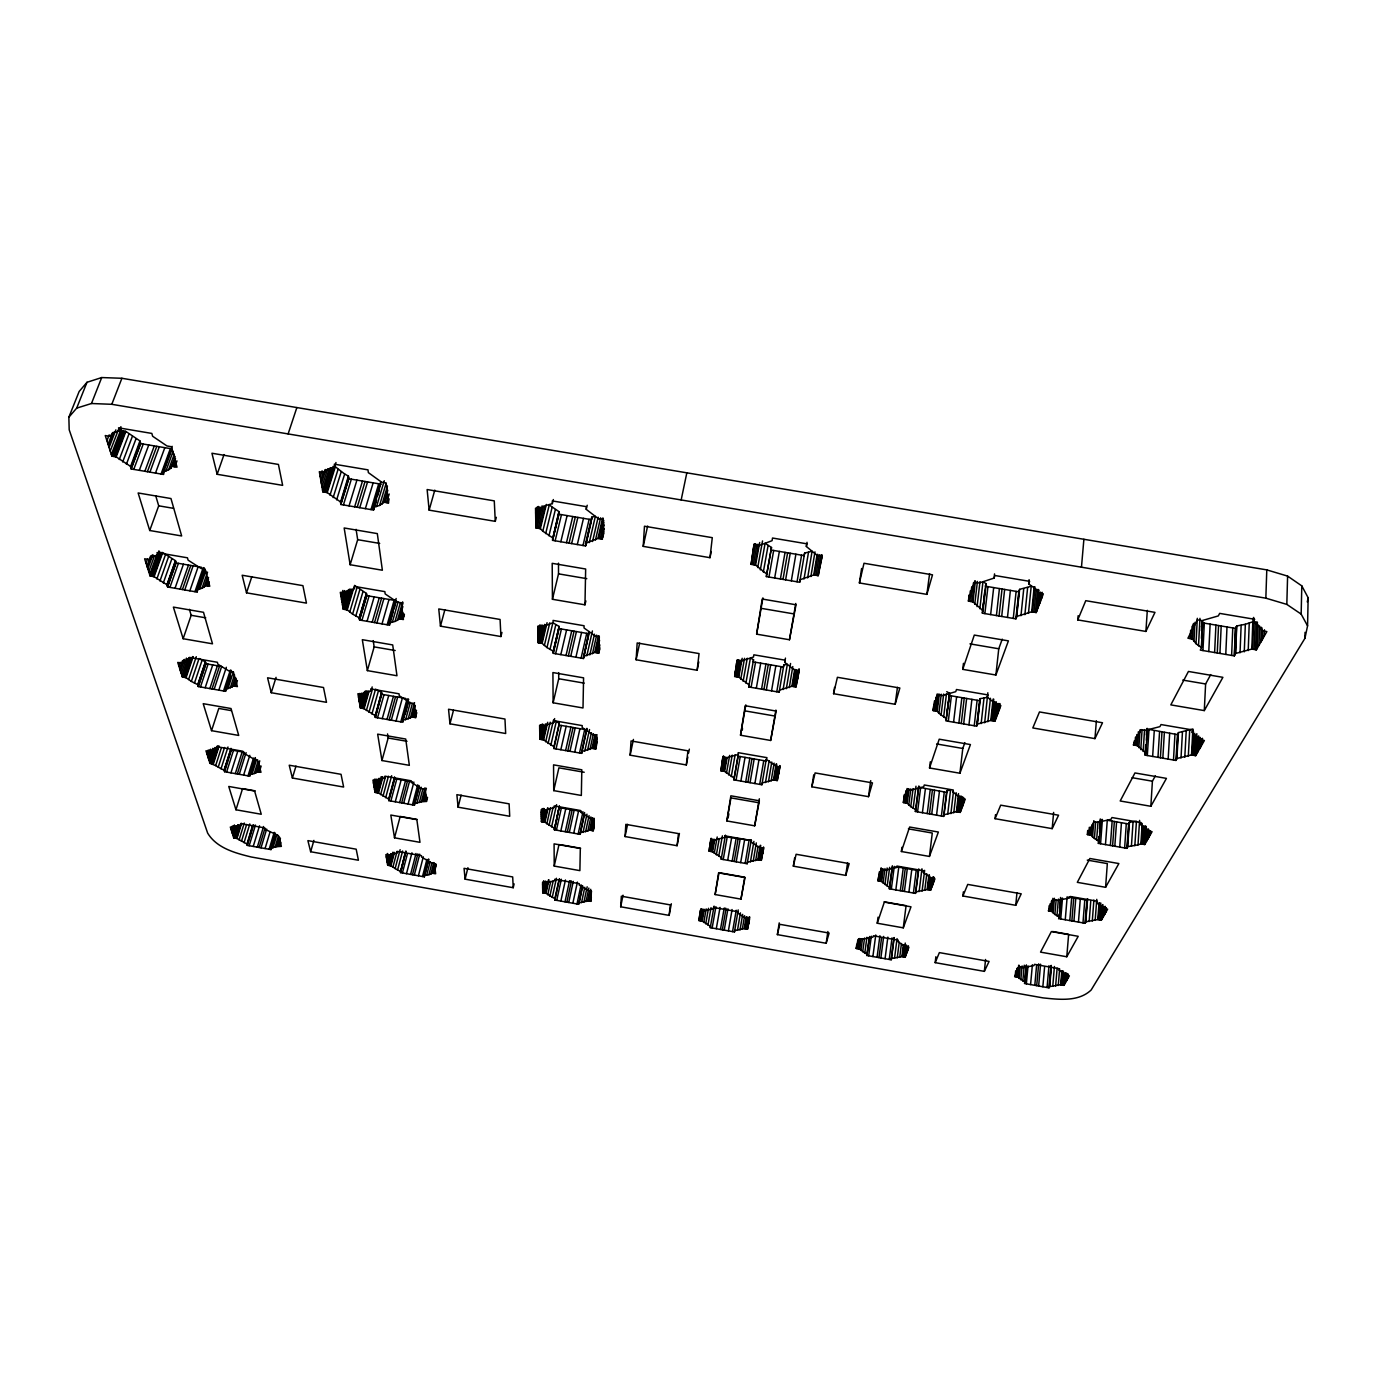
<?xml version="1.0" encoding="UTF-8"?>
<svg xmlns="http://www.w3.org/2000/svg" width="1377" height="1377" viewBox="0 0 1377 1377"><rect width="100%" height="100%" fill="white"/><g stroke="black" fill="none" stroke-linecap="round" stroke-linejoin="round"><path stroke-width="1.5" d="M559.372 806.01L554.397 829.797L580.165 834.342L580.199 832.775L589.786 830.159L593.246 830.779L594.124 826.699M554.638 718.587L553.726 722.564L543.399 725.937L539.612 725.283L539.87 739.242L543.605 739.897L553.881 746.695L553.881 748.52L581.679 753.357L581.714 751.549L592.058 748.331L595.811 748.985L597.136 742.014M583.452 658.516L589.132 631.578L589.081 633.747L559.114 628.601L559.096 626.432L552.883 622.765L546.979 647.551L553.261 651.183L553.279 653.335L583.452 658.516L588.616 635.468M552.556 537.787L542.796 531.178L549.268 504.963L558.924 511.607L552.573 540.352L585.569 545.946L585.604 543.399L597.928 538.407L602.592 518.131M597.928 538.407L602.386 539.147L602.988 519.542L598.479 518.785L586.241 509.352L586.292 506.65L552.315 500.918L552.332 503.638L545.361 505.669L540.042 508.922L535.533 508.165L535.911 527.907L540.352 528.665L542.796 531.178M584.967 604.83L585.655 569.011L552.194 563.331L552.435 599.288L584.967 604.83L585.879 600.923M1307.565 625.881L1308.15 597.756L1301.799 585.879L1287.598 576.102L1266.788 569.889L121.899 378.279L101.709 377.556L86.992 382.29L79.143 391.498L68.85 417.214L69.194 429.779L207.652 833.119C216.723 848.146 235.26 853.086 251.251 856.993L1042.957 997.877C1058.93 999.513 1078.449 1002.06 1091.152 990.011L1304.931 638.326L1307.565 625.881L1301.162 614.108L1286.824 604.4L1265.842 598.169L111.795 404.304L91.467 403.513L76.682 408.126L68.85 417.214M589.253 542.607L595.363 516.341L591.749 517.15L591.68 519.731L558.942 514.206L558.924 511.607M1301.162 614.108L1301.799 585.879M1304.931 638.326L1305.052 632.336M1286.824 604.4L1287.598 576.102M593.246 830.779L593.625 818.885L590.113 818.265L580.578 812.155L580.612 810.537L554.242 805.906L554.26 807.542L544.69 810.296L541.195 809.676L541.419 821.656L544.879 822.258L554.397 828.231M595.811 748.985L596.241 735.129L592.454 734.475L582.161 727.504L582.213 725.593L553.709 720.653L553.726 722.564M583.504 656.381L594.744 652.405L598.806 653.111L599.322 636.742L595.208 636.036L584.037 627.981L584.072 625.743L553.072 620.425L553.089 622.697L541.867 626.896L537.753 626.191L538.063 642.663L542.125 643.369L546.979 647.551M1260.781 642.181L1261.298 627.258M1261.607 640.77L1262.038 627.946M1262.416 639.341L1262.709 630.786M1264.224 636.191L1264.447 629.771M1265.842 598.169L1266.788 569.889M1254.12 649.428L1255.118 621.802L1256.685 622.077L1255.686 649.703M1202.758 620.666L1201.553 647.706L1200.279 650.099L1234.274 655.865L1235.599 653.473L1251.813 649.049L1256.409 649.824L1257.39 622.197M1257.218 648.412L1258.044 625.02M1258.991 645.314L1259.662 626.139M1248.216 650.581L1249.249 622.989L1253.552 621.543M1251.813 649.049L1252.829 621.423M1256.409 649.824L1266.874 631.578L1262.21 630.786L1258.853 626.001L1253.277 621.802L1253.431 617.808M1252.536 649.169L1253.655 617.412M1244.274 651.837L1245.342 624.28L1249.249 622.989M1235.393 653.851L1236.529 626.363M1235.599 653.473L1236.735 625.984L1245.342 624.28M1240.04 652.801L1241.142 625.278M1231.623 655.4L1232.776 627.946M1234.274 655.865L1235.427 628.394L1236.735 625.984M1234.481 655.486L1235.634 628.015M1234.945 654.677L1236.081 627.189M1225.771 654.419L1226.993 626.965M1219.936 653.421L1221.192 626.001M1214.617 652.526L1215.925 625.106M1217.268 652.973L1218.559 625.554M1202.207 744.32L1202.5 738.279M1204.29 710.601L1222.896 677.329L1188.437 671.46L1170.811 704.886L1204.29 710.601L1205.615 683.973L1210.744 674.592M1208.782 651.545L1210.125 624.125M1201.484 626.914L1202.328 621.492L1201.45 638.36M1195.047 755.56L1196.062 735.559M1201.45 630.752L1201.897 622.318M1138.366 731.721L1137.436 745.663L1145.957 753.116L1144.907 755.112L1175.906 760.431L1177.008 758.452L1191.518 754.957L1195.701 755.663L1196.82 733.683M1201.45 645.968L1202.637 622.765M1196.372 754.493L1197.284 736.488M1202.947 650.546L1204.324 623.144M1197.852 751.911L1198.661 735.886M1199.333 749.312L1199.935 737.28M1200.021 748.124L1200.52 738.089M1200.692 746.936L1201.105 738.898M1201.553 647.706L1195.993 643.661L1197.319 618.307M1191.518 754.957L1192.878 728.967L1178.471 732.581L1177.369 734.595L1146.748 729.001L1146.37 734.957M1192.155 755.061L1193.411 731.084M1198.524 645.779L1199.952 618.342M1193.601 755.319L1194.737 733.321M1190.21 638.618L1190.675 630.15M1184.788 757.195L1186.199 731.273M1191.862 630.546L1192.086 626.294M1191.776 638.876L1192.241 630.425M1195.993 643.661L1192.499 638.997L1193.291 624.194M1193.325 627.671L1193.566 623.42M1193.962 641.389L1194.978 622.37M1188.299 756.197L1189.694 730.24M1176.457 759.45L1177.92 733.58M1176.836 758.761L1178.471 732.581M1181.018 757.952L1182.447 732.048M1173.479 760.018L1174.96 734.182M1175.906 760.431L1177.542 734.285M1168.161 759.106L1169.675 733.27M1160.398 757.763L1161.981 731.962M1162.825 758.193L1164.374 732.357M620.683 906.789L621.337 896.203L670.324 904.896L669.136 915.395L620.683 906.789L623.024 895.188M625.072 836.562L625.829 824.358L678.482 833.601L677.088 845.719L625.072 836.562L627.568 824.341M630.15 755.181L631.045 740.946L687.932 750.826L686.314 764.958L630.15 755.181L633.42 739.432M636.122 659.772L637.172 642.956L699.051 653.576L697.141 670.255L636.122 659.772L639.651 643.128M643.214 546.376L644.47 526.221L712.288 537.667L709.998 557.685L643.214 546.376L647.62 526.048M1152.652 756.438L1154.27 730.636M1147.816 839.144L1148.452 828.902M1148.384 838.145L1148.9 829.952M1150.845 806.285L1166.439 778.384L1134.958 772.945L1120.189 800.984L1150.845 806.285L1152.411 781.207L1155.32 775.888M1148.952 837.147L1149.347 830.985M1150.225 834.927L1150.483 830.83M1157.971 757.35L1159.572 731.548M1098.949 837.027L1098.347 843.361L1126.851 848.335L1127.797 846.648L1138.004 844.876L1140.879 843.86L1142.204 823.429M1141.481 843.963L1142.669 825.58M1147.316 755.525L1148.986 729.724M1142.807 844.187L1143.994 825.804M1144.132 844.411L1145.303 826.045M1140.879 843.86L1144.735 844.531L1145.905 826.148M1145.303 843.533L1146.335 827.181M1146.542 841.347L1147.334 829.057M1140.776 749.622L1142.084 729.741M1134.837 845.685L1136.455 821.226L1129.45 822.241L1128.52 823.962L1107.28 820.262L1105.473 844.6M1143.151 751.446L1144.58 729.586M1138.004 844.876L1139.605 820.399M1145.062 754.785L1145.716 744.871M1145.423 754.114L1145.939 746.162M1146.335 740.206L1147.11 728.313M1145.784 753.426L1147.506 729.276M1135.337 745.301L1135.887 737.332M1136.541 738.537L1136.817 734.543M1136.782 745.542L1137.316 737.59M1131.412 846.27L1133.064 821.845M1078.139 615.708L1077.761 619.908L1145.905 631.441L1147.316 610.355M1138.848 747.694L1140.053 729.776M1124.63 847.939L1126.3 823.566M1126.851 848.335L1128.675 823.687M1133.908 745.06L1134.183 741.067M1127.315 847.492L1128.985 823.102M1127.643 846.907L1129.45 822.241M1135.199 741.153L1135.474 737.16M1119.725 847.096L1121.446 822.723M1104.956 913.846L1105.421 907.495M1110.378 845.461L1112.151 821.122M1106.041 911.953L1106.351 907.718M1112.599 845.857L1114.354 821.501M1114.819 846.235L1116.575 821.88M1098.347 919.647L1099.603 902.796M1099.552 919.853L1100.808 903.019M1100.774 920.077L1101.875 905.326M1059.154 914.19L1058.672 918.597L1085.042 923.244L1085.851 921.798L1097.779 919.543L1101.342 920.163L1102.426 905.429M1101.824 919.32L1102.908 904.569M1102.891 917.443L1103.683 906.892M1105.593 887.304L1118.864 863.551L1089.878 858.491L1077.313 882.347L1105.593 887.304L1107.332 863.603L1087.262 860.109M1103.975 915.567L1104.595 907.116M1104.474 914.707L1105.094 906.255M1092.288 921.041L1093.889 900.042M1099.569 828.902L1100.206 819.04M1098.794 842.517L1099.259 836.441M1099.569 832.379L1100.498 820.21M1099.104 841.949L1100.946 819.349M1100.584 843.757L1102.409 819.418M1095.18 920.387L1096.763 899.353M1097.779 919.543L1099.053 902.71M1085.042 923.244L1086.969 899.973M1085.455 922.521L1087.245 899.474M1085.73 922.022L1087.641 898.733L1086.849 900.197L1068.69 897.012M1098.347 843.361L1099.242 841.674L1092.563 836.958L1093.837 820.692M1094.388 838.627L1095.644 822.379M1089.173 921.523L1090.791 900.524M1096.626 840.211L1098.02 821.949M1092.563 836.958L1091.204 835.202L1087.365 834.531L1087.692 830.469M1094.956 738.623L1102.512 722.753L1039.48 711.943L1032.819 727.951L1094.956 738.623L1096.385 720.756M1087.968 834.651L1088.295 830.572M1089 831.329L1089.327 827.25M1089.276 834.875L1089.758 828.765M1082.976 922.883L1084.801 899.835M1090.601 835.099L1091.238 826.957M1091.204 835.202L1091.995 825.03M1068.036 978.238L1068.363 974.227M1073.922 921.282L1075.781 898.252M1078.449 922.074L1080.291 899.043M1061.168 984.848L1062.321 970.888M1062.304 985.054L1063.457 971.095M1063.44 985.261L1064.421 973.281M1063.956 985.347L1069.395 975.845L1066.056 975.243L1058.896 970.079L1059.619 968.788L1034.54 964.348L1033.852 965.656L1022.853 967.583L1019.514 966.998L1014.608 976.586L1017.913 977.171L1025.108 982.231L1024.454 983.488L1048.981 987.843L1049.687 986.586L1060.651 984.762L1063.956 985.347L1064.937 973.384M1064.369 984.607L1065.35 972.644M1066.779 956.757L1078.208 936.308L1051.374 931.575L1040.547 952.127L1066.779 956.757L1068.638 934.346L1052.579 931.506M1069.791 920.559L1071.685 897.546M1065.299 982.989L1066.125 972.988M1066.246 981.353L1066.9 973.35M1066.659 980.613L1067.158 974.606M1067.089 979.873L1067.588 973.866M1071.857 920.92L1073.733 897.89M1060.738 918.958L1062.51 898.045M1055.625 986.001L1057.14 968.1M1058.259 985.467L1059.601 969.528M1065.264 919.75L1067.175 896.754M1060.651 984.762L1061.805 970.802M1058.672 918.597L1059.429 917.151L1054.868 914.466L1056.142 899.783M1048.981 987.843L1050.978 965.811M1049.343 987.223L1051.219 965.38M1049.687 986.586L1051.391 966.723M1056.968 915.843L1058.414 899.095M1052.751 986.38L1054.438 966.499M1059.567 908.149L1060.565 897.46M1059.584 911.591L1060.651 899.043M1059.309 917.375L1061.03 898.303M1048.844 910.937L1049.102 905.773M1049.687 908.097L1050.066 903.88M1042.854 986.758L1044.592 966.912M1050.066 911.144L1050.617 904.844M1051.099 905.326L1051.477 901.109M1051.546 904.465L1051.925 900.248M1051.271 911.367L1052.011 902.968M1081.461 567.204L1083.888 539.285M1054.868 914.466L1051.839 911.454L1052.889 898.32M1053.147 912.985L1054.421 898.303M1047.071 987.498L1048.964 965.673M1036.709 985.657L1038.671 963.848M995.502 814.65L995.072 818.695L1052.183 828.644L1053.629 812.413M1038.637 986.001L1040.582 964.193M1030.581 984.572L1032.389 964.743M1034.798 985.312L1036.588 965.484M1022.801 981.061L1024.281 965.191M1025.108 977.343L1026.209 965.449M1024.781 982.851L1026.433 965.019M1025.004 982.421L1026.588 966.361M1026.364 983.815L1028.017 965.983M1016.26 976.878L1017.052 968.582M1017.052 971.818L1017.431 967.824M1017.396 977.085L1018.137 969.133M1018.274 969.408L1018.653 965.415M1017.913 977.171L1019.032 965.243M1019.169 978.513L1020.288 966.602M1020.805 979.822L1022.113 965.931M1015.124 976.672L1015.692 970.716M1040.306 601.818L1041.15 593.401M1041.546 598.582L1042.165 592.265M963.384 891.831L962.919 895.997L1015.744 905.309L1016.966 892.744M1033.955 612.18L1036.244 589.167M1035.521 612.438L1037.81 589.425M975.398 581.025L972.954 601.852L983.075 610.7L982.249 613.161L1015.899 618.858L1016.794 616.414L1031.683 611.801L1036.227 612.558L1038.516 589.545M1036.778 611.113L1038.843 590.182M1037.983 607.945L1039.428 593.263M1039.205 604.744L1040.444 592.127M1039.755 603.281L1040.788 592.764M1028.447 613.385L1031.218 586.223L1019.634 589.339L1018.739 591.817L985.347 586.189L986.173 583.693L982.971 581.731L979.856 608.754M1031.683 611.801L1034.213 586.688M1032.389 611.922L1034.919 586.809M1024.867 614.693L1027.638 587.566M1036.227 612.558L1043.336 593.848L1038.723 593.074L1034.712 588.203L1028.671 583.934L1029.101 579.7M1015.899 618.858L1018.877 591.439M1016.346 617.636L1019.187 590.578M1016.656 616.793L1019.634 589.339M935.878 956.722L935.19 962.643L984.348 971.37L985.571 959.476M1020.959 615.708L1023.765 588.616M1013.265 618.411L1016.123 591.387M992.851 720.808L994.934 701.599M994.28 721.066L996.346 701.84M946.739 691.667L949.7 693.371L945.913 720.877L976.637 726.161L977.377 724.113L990.769 720.464L994.917 721.169L996.759 704.077M995.382 719.964L996.982 705.007M996.38 717.314L997.877 703.475M1007.482 617.43L1010.374 590.406M997.396 714.646L998.463 704.749M997.86 713.424L998.927 703.527M998.325 712.219L999.168 704.284M999.358 709.516L999.995 703.561M999.065 616.001L1002.026 588.995M987.894 721.737L990.459 698.277M1001.699 616.448L1004.642 589.442M990.769 720.464L993.11 699.103M963.452 663.318L962.747 669.36L995.898 675.023L998.755 648.774L1002.232 639.152M991.423 720.567L993.746 699.223M981.147 723.579L984.004 698.053L987.498 697.227M984.675 722.787L987.843 692.751M996.432 615.553L999.427 588.564M974.245 725.748L977.119 700.273M976.637 726.161L979.632 700.359M977.016 725.145L980.131 698.931M977.377 724.113L980.252 698.604L984.004 698.053M972.954 601.852L968.41 601.095L974.503 582.23L979.099 583.005L994.074 578.099L994.538 573.882M990.648 614.59L993.678 587.6M958.323 812.086L960.165 795.958M968.96 724.836L971.887 699.361M982.489 611.078L983.436 602.782M983.918 598.634L984.624 592.403M959.631 812.31L961.473 796.181M982.369 612.782L985.76 584.95M982.937 611.095L986.173 583.693M918.683 786.594L915.344 811.483L943.624 816.406L944.243 814.685L956.413 811.741L960.217 812.413L961.834 798.299M960.612 811.397L962.23 797.266M961.456 809.142L962.85 797.025M962.316 806.888L963.246 798.798M962.712 805.855L963.642 797.765M963.108 804.839L963.797 798.746M984.865 613.608L987.946 586.619M963.969 802.567L964.434 798.505M977.068 606.603L979.976 581.645M963.676 723.923L966.637 698.466M953.796 812.809L956.137 792.67M930.301 761.791L929.527 767.97L959.924 773.237L962.781 748.468L964.881 742.651M956.413 811.741L958.512 793.6M956.998 811.845L958.874 795.717M971.439 591.731L971.938 587.549M970.682 601.474L972.403 586.895M972.971 586.998L973.47 582.815M972.231 601.732L974.692 580.905M947.686 814.272L950.526 790.157L947.118 790.587L946.481 792.343L918.493 787.196M958.874 723.097L961.869 697.657M974.744 604.296L977.429 581.404M950.887 813.652L953.469 791.517M961.266 723.51L964.244 698.053M930.112 890.041L931.609 877.562M892.348 865.806L889.284 888.767L915.447 893.38L915.998 891.9L927.134 889.525L930.663 890.144L932.16 877.648M930.99 889.267L932.246 878.853M931.73 887.339L932.969 876.908M932.453 885.411L933.451 877.063M932.797 884.533L933.537 878.251M933.124 883.638L933.881 877.373M941.403 816.027L944.278 791.964M933.864 881.693L934.363 877.51M953.59 722.202L956.619 696.745M968.41 601.095L969.167 594.847M968.892 599.632L969.374 595.466M943.624 816.406L946.584 792.068M969.115 601.215L970.355 590.802M943.933 815.545L947.118 790.587M970.957 593.212L971.714 586.929M924.759 890.385L926.773 873.775M901.935 847.285L901.384 851.52L929.441 856.442L932.281 833.033L908.39 828.868M946.688 714.508L949.7 693.371M946.257 719.844L949.338 694.404M927.134 889.525L928.89 874.963M927.685 889.611L929.441 875.049M936.549 815.184L939.458 791.121M948.305 721.29L951.387 695.85M928.89 889.835L930.404 877.338M946.601 718.828L938.89 713.32L941.248 694.197M927.272 813.566L930.232 789.52M919.147 891.59L921.953 868.784M941.042 715.283L943.658 694.06M929.475 813.945L932.436 789.899M922.091 891.091L924.621 870.333M931.695 814.323L934.622 790.295M943.624 717.142L946.481 693.784M902.4 956.654L903.897 944.829M933.451 709.327L934.518 700.807M933.692 710.652L934.759 702.15M903.536 956.86L905.257 943.056M935.172 703.957L935.981 697.554M935.568 702.735L936.308 696.831M935.964 701.513L936.463 697.571M922.418 812.723L925.413 788.694M935.121 710.893L937.238 693.888M904.655 957.067L906.135 945.224M936.842 698.793L937.341 694.851M869.231 937.617L866.787 955.466L891.16 959.786L891.625 958.512L901.901 956.567L905.171 957.153L906.651 945.311M905.464 956.395L906.686 946.515M913.416 893.019L916.239 870.247M906.1 954.726L907.082 946.825M936.549 711.134L938.666 694.128M906.737 953.056L907.77 946.343M907.323 951.524L907.804 947.565M938.89 713.32L937.186 711.255L939.303 694.232M907.959 949.837L908.441 945.861M915.447 893.38L918.356 870.367M915.722 892.64L918.82 869.094M904.414 891.435L907.305 868.68M897.253 957.876L899.25 942.126M915.843 810.02L918.889 785.992M917.564 811.862L920.593 787.851M878.044 917.185L877.235 923.227L903.278 927.84L906.083 905.67L884.154 901.797M899.715 957.308L901.453 943.503M908.906 892.227L911.781 869.472M901.901 956.567L903.381 944.725M937.186 711.255L933.055 710.532L933.589 706.281M889.249 959.459L892.021 937.857M891.16 959.786L894 937.995M915.344 811.483L915.929 809.745L910.765 806.664L913.071 788.608M891.384 959.149L894.155 937.548M900.317 890.712L903.243 867.958M902.365 891.074L905.274 868.319M913.175 808.265L915.98 786.215M894.534 958.272L897.047 938.615M910.765 806.664L907.133 803.17L903.346 802.516L904.379 794.477M903.673 801.483L904.448 795.458M903.932 802.619L904.982 794.581M905.137 796.939L905.928 790.897M905.808 794.873L906.324 790.828M885.067 958.719L887.855 937.117M905.24 802.843L907.064 788.539M906.548 803.066L908.372 789.004M895.825 889.921L898.768 867.183M907.133 803.17L908.958 789.107M908.751 804.96L910.817 788.901M877.063 957.29L879.92 935.723M889.284 888.767L889.783 887.287L887.201 885.962L889.662 867.338M878.974 957.635L881.555 938.012M861.606 568.494L859.403 582.953L926.876 594.382L929.595 573.624M889.714 887.511L892.503 866.598M880.867 957.962L883.69 936.394M891.332 889.129L894.293 866.391M880.987 881.4L882.657 868.956M887.201 885.962L881.538 881.487L883.191 869.059M872.88 956.55L875.755 934.983M883.053 883.053L884.981 868.543M884.946 884.55L887.149 867.992M866.787 955.466L867.235 954.175L864.808 953.004L866.925 937.289M867.011 954.812L869.61 936.515M881.538 881.487L878.027 880.867L878.578 876.736M878.302 879.989L879.421 871.693M878.578 880.97L879.765 871.83M868.698 955.81L871.331 936.205M879.559 876.099L880.127 871.951M880.127 874.326L880.97 868.078M879.783 881.177L881.332 868.198M858.955 948.942L860.298 939.114M864.808 953.004L859.455 949.028L860.814 939.2M860.9 950.405L862.501 938.615M834.548 687.381L833.567 693.715L895.153 704.284L897.46 687.33M862.69 951.731L864.549 937.995M859.455 949.028L856.184 948.443L856.735 944.519M857.251 944.037L857.785 940.095M856.701 948.546L858.06 940.371M857.768 943.555L858.559 938.821M857.819 948.736L859.179 938.907M813.721 774.838L811.845 786.801L868.491 796.663L870.729 780.639M794.632 857.923L793.341 866.167L845.771 875.393L847.543 862.983M698.914 920.524L700.394 910.404L703.681 910.989L713.269 908.82L713.493 907.443L738.21 911.815L737.952 913.192L746.265 918.528L749.553 919.113L747.539 929.165L744.286 928.58L734.698 930.628L734.457 931.954L710.257 927.65L710.48 926.325L702.15 921.093L698.914 920.524L700.824 908.837M709.069 851.141L710.773 839.471L714.319 840.09L724.663 837.457L724.922 835.856L751.498 840.521L751.205 842.104L760.087 848.129L763.615 848.748L761.309 860.332L757.798 859.73L747.453 862.226L747.177 863.74L721.204 859.179L721.445 857.647L712.563 851.761L709.069 851.141L711.289 838.851M720.842 770.741L722.839 757.126L726.66 757.78L737.917 754.544L738.21 752.668L766.955 757.66L766.61 759.519L776.129 766.387L779.967 767.041L777.265 780.57L773.478 779.898L762.238 782.979L761.894 784.752L733.872 779.864L734.148 778.091L724.612 771.395L720.842 770.741L723.527 755.801M734.664 676.451L737.022 660.358L741.17 661.063L753.494 657.018L753.856 654.815L785.131 660.168L784.718 662.371L794.994 670.289L799.159 671.012L795.975 686.985L791.861 686.28L779.554 690.101L779.158 692.183L748.709 686.951L749.054 684.851L738.76 677.157L734.664 676.451L737.728 659.669M751.085 564.312L753.908 545.017L758.469 545.774L772.084 540.679L772.514 538.028L806.836 543.812L806.337 546.462L817.49 555.74L822.069 556.515L818.231 575.672L813.721 574.915L800.14 579.717L799.676 582.23L766.352 576.584L766.748 574.071L755.577 565.069L751.085 564.312L754.854 543.812M779.227 922.883L777.368 934.622L826.166 943.279L827.887 931.523M715.128 894.551L718.587 872.88L745.026 877.528L740.981 899.129L715.128 894.551L719.018 872.674L744.716 877.201L740.981 899.129M726.867 820.95L730.86 795.803L759.364 800.794L754.682 825.821L726.867 820.95L730.963 797.885L758.624 802.705L759.347 798.798M740.516 735.232L745.215 705.73L776.146 711.066L770.655 740.465L740.516 735.232L745.818 704.869M756.627 634.16L762.221 599.029L796.009 604.778L789.469 639.754L756.627 634.16L762.91 597.876M742.255 730.154L742.513 728.553M745.904 683.13L750.413 658.017L753.529 659.755L753.185 661.872L783.427 667.053L783.823 664.936L787.334 664.351L783.1 689.533M760.311 569.906L765.113 543.278L771.499 547.478L771.103 550.025L804.168 555.602L804.633 553.072L812.086 551.213L807.628 577.91M815.976 575.293L819.367 554.707M817.525 575.552L820.899 554.965M818.231 575.672L821.604 555.086M819.831 567.651L821.862 555.258M821.088 561.351L822.103 555.138M791.861 686.28L794.667 669.429M776.662 780.466L778.986 766.524M792.498 686.383L795.304 669.549M810.881 576.55L814.977 551.867M777.265 780.57L779.778 765.578M778.384 774.907L779.933 765.853M793.909 686.624L796.698 669.79M813.721 574.915L817.129 554.329M795.321 686.865L798.109 670.031M795.975 686.985L799.004 668.895M814.427 575.035L817.835 554.449M797.3 680.29L799.194 669.325M744.785 928.666L746.764 916.962M804.03 578.977L808.506 552.297M745.921 928.873L747.866 917.168M757.798 859.73L760.207 845.34M771.137 781L774.132 763.116M786.353 688.689L790.57 663.49M758.348 859.816L760.758 845.426M747.04 929.062L748.985 917.357M747.539 929.165L749.501 917.443M748.038 926.669L749.673 916.893M759.553 860.04L761.619 847.698M773.478 779.898L776.129 763.994M789.296 687.605L792.791 666.571M760.758 860.246L762.806 847.905M774.063 780.002L776.714 764.08M761.309 860.332L763.547 847.096M762.634 853.671L763.667 847.475M775.371 780.225L777.678 766.3M797.059 581.783L801.586 555.172M770.655 740.465L775.905 710.067M750.448 861.899L753.908 841.399M779.158 692.183L783.823 664.936M784.718 662.371L785.458 658.103M740.017 929.94L742.651 914.362M765.474 782.549L769.158 760.724M789.469 639.754L795.786 603.47M799.676 582.23L804.633 553.072M753.185 861.365L756.3 842.896M806.337 546.462L807.042 542.297M742.306 929.337L744.596 915.705M768.452 781.878L771.791 762.032M755.663 860.642L758.073 846.253M744.286 928.58L746.248 916.875M791.327 580.819L795.889 554.208M732.564 931.609L736.213 910.249M745.146 863.396L748.985 840.882M734.457 931.954L738.21 909.922M759.708 784.374L763.753 760.62M747.177 863.74L751.24 839.936M776.783 691.77L781.052 666.657M754.682 825.821L758.624 802.705M761.894 784.752L766.266 759.192L765.939 760.999L738.089 756.162L738.365 754.355L734.113 778.366M737.47 930.37L740.447 912.865M766.318 689.98L770.655 664.867M785.613 579.837L790.209 553.244M728.399 930.869L732.082 909.526M740.671 862.604L744.544 840.108M754.889 783.53L758.968 759.777M771.55 690.875L775.853 665.762M780.398 578.96L785.045 552.366M761.55 689.154L765.939 664.058M745.697 781.929L749.828 758.193M732.151 861.107L736.075 838.627M720.464 929.458L724.182 908.114L726.058 908.459L722.357 929.802M734.182 861.451L738.089 838.972M747.883 782.308L751.997 758.572M763.925 689.567L768.297 664.471M782.997 579.407L787.627 552.814M724.233 930.129L727.934 908.786M736.213 861.813L740.103 839.333M750.069 782.687L754.183 758.951M712.15 927.978L715.92 906.651M774.666 577.996L779.365 551.42M756.317 688.259L760.741 663.163M740.878 781.086L745.043 757.367M727.693 860.315L731.635 837.836M716.298 928.718L720.051 907.391M748.709 686.951L753.529 659.755M718.742 856.322L722.391 835.856M768.951 577.015L773.685 550.456M707.95 925.137L711.048 907.667M733.872 779.864L738.227 755.25M751.085 687.364L755.543 662.285M728.106 817.99L728.846 813.824M721.204 859.179L725.438 835.15L725.18 836.717L751.136 840.469M736.058 780.243L740.258 756.541M710.257 927.65L714.078 906.118M723.235 859.523L727.194 837.061M700.532 920.817L702.631 909.147M763.323 572.075L768.108 545.481M701.65 921.006L703.75 909.336M702.15 921.093L704.249 909.422M714.267 853.344L717.21 836.975M728.674 774.958L732.22 755.147M703.767 922.504L706.194 908.889M716.35 854.876L719.276 838.507M766.679 574.467L771.499 547.478M766.352 576.584L771.292 548.752M731.256 776.594L735.146 754.82M705.712 923.847L708.484 908.304M721.428 770.845L723.958 756.971M738.76 677.157L742.186 658.275M722.736 771.068L725.249 757.195M709.499 848.249L711.169 838.249M724.027 771.292L726.54 757.419M709.62 851.244L711.84 838.954M740.723 679.257L744.527 658.309M724.612 771.395L727.125 757.522M710.807 851.451L713.028 839.161M699.413 920.611L701.513 908.94M712.012 851.674L714.233 839.368M726.454 773.22L729.655 755.388M743.132 681.271L747.281 658.223M712.563 851.761L714.766 839.471M753.322 564.69L757.092 544.19M736.42 664.42L737.194 660.203M735.249 672.458L737.556 659.858M754.871 564.949L758.624 544.449M735.301 676.555L738.365 659.79M755.577 565.069L759.691 542.521M736.712 676.795L739.759 660.031M721.996 762.91L723.063 756.575M757.711 567.548L762.548 540.92M738.124 677.036L741.17 660.272M753.202 549.888L754.338 543.691M752.272 556.239L754.544 543.898M751.79 564.432L755.56 543.932M669.136 915.395L671.322 903.76M677.088 845.719L679.429 833.446M686.314 764.958L687.829 757.04M688.586 753.099L689.343 749.14M697.141 670.255L698.759 661.907M709.998 557.685L711.203 551.54M681.167 499.954L686.83 472.827M1307.272 601.956L1308.15 597.756M587.807 900.799L591.043 901.367L591.37 891.057L588.099 890.489L579.218 885.067L579.252 883.655L554.707 879.301L554.724 880.712L545.826 882.984L542.555 882.416L542.745 892.795L545.981 893.363L554.845 898.665L554.845 900.024L578.856 904.293L578.891 902.951L587.807 900.799L589.838 891.143M588.306 900.885L590.75 889.301M589.425 901.074L591.456 891.435M590.526 901.281L591.353 897.408M581.524 902.675L584.795 887.27M583.917 902.21L587.17 886.805M586.017 901.591L588.857 888.096M589.786 830.159L592.385 817.972M590.32 830.262L592.936 818.058M591.508 830.469L594.124 818.282M593.435 824.857L594.33 819.849M593.401 825.787L594.279 821.708M576.98 903.966L581.094 884.757M592.712 830.675L594.21 823.756M593.28 829.849L594.141 825.787M578.891 903.157L582.574 885.635M579.269 902.383L582.557 886.323M566.859 902.159L571.421 881.056L569.544 880.729L564.983 901.832M583.039 832.431L586.963 814.186M568.735 902.503L573.28 881.383M585.586 831.863L589.081 815.649M587.859 831.106L590.905 816.905M572.849 903.226L577.393 882.106M560.852 901.092L565.448 879.989M593.935 748.658L596.998 734.664M596.069 741.015L596.929 737.056M596.034 742.1L596.895 738.158M596 743.184L596.861 739.242M595.225 748.881L596.929 741.015M578.151 833.98L582.987 811.741M580.182 833.567L584.588 812.533M580.165 834.342L584.554 813.876M554.845 898.888L559.062 879.473M569.303 832.431L574.175 810.192M554.845 900.024L559.475 878.715M587.549 750.379L591.422 732.736M556.721 900.369L561.351 879.266M589.976 749.467L593.418 733.769M592.058 748.331L595.071 734.578M573.727 833.205L578.581 810.967M592.644 748.434L595.656 734.681M581.714 751.825L586.912 728.347M549.836 896.169L553.244 880.798M581.679 753.357L586.895 728.984L586.877 729.896L559.251 725.094L559.251 723.252L553.502 720.051L548.08 743.511M565.276 831.708L570.181 809.504M552.211 897.46L556.446 878.268M584.777 751.085L589.528 729.535M567.29 832.069L572.178 809.848M542.745 892.795L545.326 881.246M543.261 892.881L545.826 881.332M574.725 752.152L579.958 728.691M596.775 652.75L599.563 640.305M544.363 893.071L546.944 881.538M598.186 652.991L599.873 644.901M598.857 651.837L599.787 647.689M598.806 653.111L599.735 648.946M545.481 893.277L548.476 879.8M545.981 893.363L548.975 879.903M560.835 830.933L565.775 808.729M547.753 894.792L550.731 881.332M554.225 866.081L554.088 843.86L580.319 848.473L579.889 870.625L554.225 866.081L559.028 844.445M579.51 752.978L584.709 729.517M589.821 654.901L594.485 634.195M551.575 826.888L556.583 804.65M569.958 751.308L575.207 727.882M592.471 653.782L596.671 635.124M554.397 829.556L559.372 806.268L554.397 829.797M542.607 885.032L543.467 881.16M594.744 652.405L598.461 635.795M542.658 887.631L543.932 881.022M542.676 888.44L543.967 882.64M595.38 652.509L599.098 635.899M542.71 890.213L544.431 882.502M556.411 830.159L561.368 807.955M542.745 891.986L544.879 882.364M583.487 657.449L589.115 631.905M553.726 790.622L553.554 764.855L581.817 769.795L581.335 795.458L553.726 790.622L558.89 767.832L584.209 772.256M546.789 823.876L550.456 807.697M586.826 655.779L592.42 630.941M565.603 750.551L570.904 727.125M549.027 825.425L553.141 807.232M567.789 750.93L573.056 727.504M541.247 812.705L542.177 808.626M556.05 748.899L561.403 725.472M541.281 814.771L542.676 808.66M541.316 816.63L543.175 808.506M541.368 818.678L543.674 808.54M541.419 821.656L544.173 808.574M541.953 821.742L544.724 809.59M543.14 821.949L545.912 809.814M581.094 658.12L586.74 633.334M544.345 822.172L547.564 807.989M560.835 749.725L566.154 726.299M544.879 822.258L548.098 808.092M550.834 745.164L556.239 721.72M598.616 538.51L603.281 518.251M602.833 524.499L603.78 520.42M600.148 538.786L603.883 522.554M602.696 529.422L603.625 525.343M602.644 530.954L604.038 524.844M553.881 746.971L559.251 723.252M602.541 534.31L603.935 528.2M553.881 748.52L559.251 724.182M601.68 539.044L604.004 528.906M602.438 537.65L603.832 531.556M602.851 537.133L603.78 533.071M575.913 657.225L581.576 632.456M545.671 741.755L550.198 722.185M566.016 655.521L571.748 630.769M592.54 541.505L598.169 517.218M513.225 887.717L512.692 876.942L464.049 868.319L465.116 879.163L513.225 887.717L514.103 883.879M568.357 655.917L574.089 631.165M595.449 540.094L600.596 517.821M570.715 656.33L576.429 631.578M539.853 738.158L543.054 724.457M539.87 739.242L543.072 725.541M585.604 543.795L591.749 517.15M585.569 545.55L591.714 518.44M540.455 739.346L543.657 725.645M585.569 545.946L591.215 521.745M560.818 654.626L566.601 629.891M541.746 739.569L545.395 723.906M543.02 739.793L546.669 724.13M543.605 739.897L547.702 722.271M553.124 702.786L552.917 672.561L583.573 677.845L583.005 707.967L553.124 702.786L558.718 678.741L558.701 672.613M777.368 934.622L779.778 924.311L829.126 933.055L826.166 943.279M793.341 866.167L796.113 854.274L849.179 863.586L845.771 875.393M811.845 786.801L815.098 772.927L872.467 782.893L868.491 796.663M833.567 693.715L837.405 677.295L899.852 688.001L895.153 704.284M859.403 582.953L863.999 563.262L932.504 574.829L926.876 594.382M553.279 652.25L559.096 627.516M553.279 653.335L559.114 628.256M555.637 653.731L561.437 628.996M539.681 728.812L540.593 724.87M582.987 545.516L589.132 519.301M539.715 731.221L541.109 725.318M539.732 732.306L541.574 724.44M539.767 733.39L541.591 725.541M539.801 735.783L542.555 724.027M549.974 649.445L555.826 624.676M577.307 544.552L583.487 518.354M586.241 509.352L587.222 505.256M553.261 651.183L559.096 626.432M553.261 651.528L559.096 626.776M544.363 645.503L549.784 622.783M569.062 543.158L575.311 516.977M571.644 543.588L577.858 517.408M537.977 638.584L540.972 626.156M538.028 641.389L542.022 624.848M538.063 642.663L542.039 626.122M538.7 642.766L542.676 626.225M540.094 643.007L544.552 624.401M541.488 643.248L545.946 624.642M552.435 599.288L558.511 573.848L558.494 563.141M542.125 643.369L547.065 622.679M566.481 542.71L572.746 516.53M537.822 630.339L538.837 626.191M537.873 633.196L539.887 624.883M537.908 634.487L539.904 626.174M537.925 635.761L540.421 625.399M560.818 541.763L567.117 515.583M552.556 539.078L558.924 512.02M552.556 539.956L558.942 513.793M552.573 540.352L558.942 514.206M555.138 540.8L561.489 514.637M545.671 533.57L552.125 507.356M548.941 535.773L555.361 509.593M465.116 879.163L467.922 867.699M552.332 503.638L553.347 499.541M535.877 526.375L540.404 508.216M535.911 527.907L540.937 507.717M536.6 528.028L542.125 505.824M538.132 528.286L543.64 506.082M539.646 528.544L545.172 506.34M540.352 528.665L546.359 504.43M535.619 513.156L537.15 507.063M535.687 516.564L538.235 506.426M535.722 518.096L538.252 507.975M535.756 519.645L538.786 507.493M535.808 523.019L539.853 506.839M458.093 807.18L456.871 794.667L509.111 803.841L509.714 816.268L458.093 807.18L461.123 795.097M500.918 636.535L500.075 619.461L438.764 608.944L440.451 626.156L500.918 636.535L501.951 632.422M405.303 852.225L400.535 872.605L424.374 876.856L424.185 875.462L428.918 874.688L431.827 863.259M428.918 874.688L430.846 874.034L433.755 862.587M430.846 874.034L432.447 873.207L434.874 863.654M432.946 873.293L435.373 863.74M434.891 867.699L435.855 863.861M434.994 868.526L435.958 864.687M434.048 873.483L435.993 865.858M422.515 876.512L426.904 859.42M424.185 875.462L428.092 860.246M424.288 876.151L428.66 859.041M424.374 876.856L428.729 859.523M426.681 875.17L430.089 861.847M418.419 875.789L423.307 856.804M410.587 874.395L416.009 853.516M449.969 723.82L448.541 709.241L504.963 719.035L505.669 733.511L449.969 723.82L453.498 710.205M412.463 874.722L417.868 853.843M414.322 875.066L419.727 854.17M402.394 872.949L407.368 853.964M421.328 801.81L426.491 801.431L424.942 789.262L421.465 788.642L411.293 782.429L411.069 780.776L384.906 776.18L385.181 777.85L376.403 780.725L372.926 780.122L375.043 792.377L378.486 792.98L388.607 799.056L388.865 800.657L414.443 805.166L414.219 803.566L421.328 801.81L425.011 787.764M495.272 521.349L494.274 500.867L427.128 489.541L429.142 510.144L495.272 521.349L496.322 517.322M423.049 800.829L426.388 788.281M423.582 800.915L425.682 792.894M424.77 801.121L426.336 795.097M406.49 873.672L411.947 852.793M425.941 801.328L426.99 797.317M426.491 801.431L427.541 797.421M414.253 803.807L418.969 785.561M414.339 804.357L419.09 786.37M414.443 805.166L419.159 786.921M400.311 871.211L397.592 869.989L402.6 851.003M416.904 803.187L421.104 787.162M400.414 871.916L405.905 851.038M400.535 872.605L405.974 851.52M419.279 802.584L422.963 788.556M397.592 869.989L390.913 865.823L394.459 852.501M408.057 804.03L413.892 782.067M392.858 867.286L396.886 852.07M395.096 868.68L400.122 849.678M412.446 804.805L417.73 784.821M386.644 859.128L387.677 855.306M401.654 802.911L407.523 780.948M386.799 859.971L388.331 854.239M386.937 860.797L388.469 855.065M387.247 862.622L389.295 854.997M394.51 837.818L390.81 815.046L416.852 819.642L419.985 842.328L394.51 837.818L400.208 816.441L417.111 819.418M403.65 803.256L409.52 781.293M387.574 864.429L390.104 854.91M390.913 865.823L387.712 865.255L390.758 853.843M388.211 865.341L391.257 853.929M389.312 865.548L392.858 852.225M390.414 865.737L393.96 852.415M395.268 801.775L401.172 779.83M399.657 802.55L405.544 780.587M386.335 857.303L387.35 853.482M388.744 799.848L394.7 777.902M388.865 800.657L394.786 778.453M372.186 686.934L371.067 690.841L361.652 694.369L357.9 693.715L360.395 708.002L364.096 708.656L375.078 715.558L375.387 717.417L402.945 722.219L402.686 720.36L412.153 717.021L415.303 705.385M412.739 717.107L414.838 709.362M390.861 801.001L396.8 779.055M414.012 717.331L415.579 711.513M415.424 714.147L416.474 710.257M415.286 717.555L416.336 713.682M415.734 716.574L416.783 712.684M440.451 626.156L444.874 609.736M405.561 719.861L410.312 702.459M385.68 797.679L391.653 775.716M408.126 719.138L412.325 703.664M410.329 718.192L414.529 702.683M388.658 799.297L394.562 777.093M377.952 792.894L382.341 776.886M378.486 792.98L382.875 776.972M380.586 794.632L385.508 776.628M400.793 721.841L407.127 698.69M402.686 720.36L408.504 699.103M402.738 720.653L408.539 699.396M402.824 721.29L408.091 701.977M405.062 714.491L408.212 702.924M382.995 796.199L388.452 776.215M391.309 720.188L397.712 697.055M373.821 785.32L375.491 779.296M373.993 786.284L375.646 780.26M374.148 787.248L376.369 779.21M381.945 760.534L377.659 734.148L405.716 739.036L409.348 765.337L381.945 760.534L388.159 738.02L387.539 733.907M374.527 789.348L377.281 779.313M374.888 791.431L378.193 779.416M375.043 792.377L378.899 778.366M375.594 792.481L379.45 778.47M396.06 721.014L402.428 697.864M376.764 792.687L381.171 776.68M387.006 719.448L393.426 696.314M389.157 719.81L395.578 696.676M373.46 783.203L374.561 779.175M382.272 718.622L388.727 695.488M401.413 619.185L403.134 613.04M375.129 715.851L381.584 692.407L375.56 689.171L368.984 712.322M375.233 716.488L381.739 693.354M375.336 717.124L381.825 694.008M402.807 619.426L403.943 615.33M375.387 717.417L381.584 692.407M403.272 618.239L404.425 614.142M377.539 717.796L384.011 694.679M354.526 585.397L366.402 593.401L359.242 617.808L359.586 620.011L389.502 625.158L389.192 622.972L395.061 621.423L400.259 603.04M395.061 621.423L397.437 620.252L402.635 601.852M401.843 607.016L403.013 602.902M429.142 510.144L434.788 490.126M371.91 714.009L378.434 690.858M397.437 620.252L399.399 618.841L402.859 606.551M400.019 618.944L402.342 610.751M362.237 708.329L367.211 690.927M387.161 624.762L394.132 600.32M363.511 708.553L368.468 691.151M364.096 708.656L369.053 691.254M389.192 622.972L396.163 598.496M389.243 623.316L395.629 600.888M389.347 624.056L395.733 601.646M389.502 625.158L392.927 612.593M394.132 608.858L395.819 602.403M366.368 710.532L372.41 689.292M392.307 622.335L398.091 601.921M358.967 699.791L360.636 693.956M367.349 670.616L362.323 639.685L392.703 644.935L396.972 675.746L367.349 670.616L374.165 646.88L373.201 640.615M359.156 700.91L361.376 693.147M359.345 702.029L361.566 694.266M382.014 623.867L389.02 599.443M359.776 704.473L363.098 692.855M360.189 706.9L364.63 691.426M360.395 708.002L364.802 692.545M360.963 708.105L365.938 690.72M374.544 622.576L381.601 598.169M310.651 851.743L307.897 840.624L356.178 849.196L358.416 860.229L310.651 851.743L313.922 840.383M376.885 622.989L383.908 598.565M358.536 697.33L359.655 693.44M372.203 622.18L379.277 597.773M367.057 621.302L374.165 596.895M359.294 618.153L366.454 593.745M359.414 618.91L366.575 594.52M359.535 619.667L366.695 595.277M359.586 620.011L366.747 595.621L366.402 593.401M361.927 620.407L369.07 596.017M384.94 502.364L387.298 494.377M359.242 617.808L352.598 614.125L359.827 589.683M386.455 502.622L389.209 494.033M387.97 502.88L389.14 498.887M355.782 616.053L362.977 591.628M346.608 609.77L352.684 589.373M276.777 846.666L281.373 846.373L278.395 835.564L265.21 829.402L264.797 827.921L240.614 823.635L241.061 825.116L233.505 827.594L230.303 827.026L233.78 837.922L236.964 838.49L246.879 843.963L247.309 845.392L270.994 849.592L270.58 848.163L276.777 846.666L279.583 837.233M352.598 614.125L347.245 609.873L353.923 587.445M278.188 845.805L280.443 838.266M379.553 505.445L384.252 502.244L388.658 502.984L386.111 482.948L381.636 482.191L368.365 472.621L367.986 469.85L334.336 464.187L334.783 466.958L328.38 469.075L323.784 472.431L319.326 471.674L322.838 491.847L327.227 492.605L340.446 501.865L340.859 504.498L373.546 510.024L373.184 507.407L379.553 505.445L386.076 483.534M278.688 845.891L279.806 842.122M279.789 846.098L280.908 842.311M349.741 612.059L357.004 587.6M382.135 503.982L387.453 486.047M384.252 502.244L387.798 490.264M269.152 849.265L274.212 832.345M342.494 605.002L346.78 590.716M370.998 509.593L378.727 483.792M270.58 848.163L275.09 833.119M270.787 848.886L275.159 833.343M270.925 849.368L274.866 836.218M342.993 607.877L348.484 589.528M373.184 507.407L380.913 481.571L373.236 507.82M270.994 849.592L274.935 836.441M292.389 778.022L289.222 765.216L341.048 774.322L343.63 787.042L292.389 778.022L295.969 766.094M347.245 609.873L343.217 609.185L348.708 590.836M373.356 508.715L380.5 484.876M373.494 509.628L376.455 499.696M377.642 495.72L379.432 489.764M343.854 609.288L349.947 588.908M373.546 510.024L376.506 500.092M272.956 847.853L276.897 834.669M345.231 609.529L351.307 589.132M275.021 847.354L278.395 836.046M376.558 506.581L384.269 480.728M365.37 508.647L373.15 482.845M350.137 564.725L344.164 527.976L377.315 533.605L382.376 570.233L350.137 564.725L357.676 539.681L356.092 529.353M265.072 848.542L270.167 831.639M341.031 596.585L342.873 590.423M341.53 599.494L343.992 591.301M341.771 600.82L344.835 590.578M341.995 602.128L345.059 591.903M359.758 507.683L367.573 481.898M257.31 847.165L263.558 826.51M259.151 847.492L264.832 828.713M261.01 847.819L266.673 829.04M249.168 845.719L255.468 825.064M354.646 506.822L362.495 481.055M253.23 846.442L259.513 825.787M357.194 507.252L365.043 481.468M244.056 842.724L249.822 823.928M349.035 505.875L356.936 480.108M246.948 844.187L252.628 825.167M247.103 844.669L252.834 825.89M247.309 845.392L253.626 824.737M259.289 772.015L261.131 766.06M239.064 839.97L244.28 823.033M343.424 504.929L351.359 479.162M241.44 841.381L246.638 824.462M336.642 499.834L344.663 474.032L335.351 466.751L333.165 466.39L325.024 492.226M232.92 835.219L235.846 825.787M237.292 773.96L244.125 752.255L231.508 750.035L231.009 748.382L224.09 770.087L224.606 771.722L249.977 776.198L249.512 774.562L252.025 774.167L256.329 760.311M233.505 837.078L237.016 825.787M233.78 837.922L237.86 824.754M234.279 838.008L238.359 824.84M252.025 774.167L254.229 773.547L257.912 761.653M235.364 838.197L239.443 825.03M254.229 773.547L256.088 772.721L259.771 760.827M236.465 838.404L241.113 823.343M340.515 502.278L348.415 476.081L344.663 474.032M236.964 838.49L241.612 823.429M256.088 772.721L257.585 771.705L259.41 765.75M340.653 503.173L348.622 477.406M340.808 504.085L348.76 478.318M258.119 771.808L259.943 765.853M340.859 504.498L348.829 478.748L348.415 476.081M271.252 692.717L267.568 677.794L323.509 687.519L326.504 702.322L271.252 692.717L276.054 677.346M333.148 497.579L341.203 471.777M235.966 809.779L228.754 786.456L254.607 791.018L261.251 814.255L235.966 809.779L242.559 788.625L255.141 790.846M231.181 829.78L232.352 825.993M247.998 775.853L253.54 758.073M231.766 831.656L233.539 825.976M249.512 774.562L254.435 758.744M249.581 774.821L254.504 759.002M232.042 832.5L234.4 824.943M249.753 775.389L255.279 757.591M250.528 773.96L255.434 758.159M232.317 833.36L234.658 825.804M326.538 492.484L335.971 462.5M327.227 492.605L335.351 466.751M239.271 774.322L246.087 752.599M329.998 495.169L338.071 469.35M243.626 775.079L249.805 755.336M321.96 486.856L327.64 468.937M322.562 490.298L329.464 468.421M322.838 491.847L330.36 468.008M323.526 491.968L331.031 468.128M235.312 773.616L242.145 751.911M320.204 476.769L322.115 470.779M226.585 772.084L233.47 750.396M320.824 480.263L323.354 472.277M321.082 481.83L324.886 469.867M321.357 483.413L325.781 469.454M230.94 772.841L237.808 751.153M224.09 770.087L221.043 768.71L227.997 746.988M224.176 770.345L231.095 748.64M224.348 770.913L231.25 749.208M224.606 771.722L231.422 749.777M221.043 768.71L215.655 765.612L221.37 747.814M218.22 767.213L224.554 747.453M208.96 760.224L212.798 748.331M197.754 684.662L191.369 681.408L199.045 658.533L205.38 661.821L197.754 684.662L198.34 686.572L225.69 691.34L225.14 689.429L233.729 685.953L236.207 678.293M209.648 762.359L214.124 748.503M234.297 686.056L236.155 680.307M215.655 765.612L209.958 763.323L215.07 747.504M210.492 763.426L215.587 747.608M235.57 686.28L237.429 680.531M211.662 763.633L217.394 745.835M212.833 763.839L218.564 746.041M213.366 763.925L219.098 746.127M856.184 948.443L859.368 938.598L862.69 939.183L872.966 937.135L873.431 935.792L898.32 940.198L897.838 941.541L905.567 946.791L908.889 947.376L905.171 957.153M878.027 880.867L881.693 869.489L885.256 870.126L896.427 867.613L896.943 866.064L923.726 870.763L923.158 872.312L931.386 878.233L934.949 878.853L930.663 890.144M903.346 802.516L907.632 789.228L911.488 789.899L923.674 786.783L924.294 784.976L953.28 790.002L952.609 791.809L961.37 798.557L965.225 799.228L960.217 812.413M933.055 710.532L938.133 694.834L942.316 695.557L955.758 691.667L956.481 689.516L988.066 694.937L987.275 697.072L996.638 704.869L1000.855 705.592L994.917 721.169M225.226 689.739L231.439 670.651M225.415 690.393L230.372 675.126M225.604 691.047L230.561 675.797M227.549 685.626L229.408 679.911M227.825 688.913L233.401 671.735M206.963 753.942L208.254 749.966M207.652 756.111L209.579 750.155M207.961 757.092L210.526 749.157M230.183 688.156L234.52 674.782M208.271 758.073L210.836 750.138M232.145 687.175L235.243 677.604M218.84 690.152L226.327 667.294M223.539 690.961L230.372 670.014M211.542 730.671L203.211 703.681L231.026 708.535L238.72 735.438L211.542 730.671L218.788 708.432L231.25 710.618M225.14 689.429L231.353 670.358M214.141 689.326L221.645 666.485L205.948 663.748L205.38 661.821M246.517 592.833L242.163 575.242L302.923 585.655L306.451 603.126L246.517 592.833L251.836 576.636M209.872 688.586L217.411 665.745M212.006 688.948L219.528 666.107M200.474 686.951L208.065 664.11M288.12 433.927L296.864 407.558M205.173 687.76L212.729 664.936M197.84 684.971L205.466 662.113M198.047 685.626L205.655 662.785M198.236 686.28L205.861 663.456M198.34 686.572L205.948 663.748M194.45 683.095L202.092 660.254M184.225 677.346L190.68 658.258M185.482 677.57L192.573 656.571M191.369 681.408L186.067 677.656L193.159 656.674M188.563 679.584L196.274 656.691M877.235 923.227L884.344 902.107L910.989 906.806L903.278 927.84M901.384 851.52L909.629 827.026L938.374 832.035L929.441 856.442M929.527 767.97L939.217 739.191L970.424 744.561L959.924 773.237M962.747 669.36L974.296 635.072L1008.412 640.873L995.898 675.023M994.074 578.099L994.934 575.517L1029.617 581.352L1028.671 583.934M180.06 669.756L183.33 660.185M180.439 670.909L184.329 659.411M181.23 673.405L186.429 658.12M182.022 675.9L187.84 658.722M186.067 677.656L182.384 677.019L188.856 657.948M182.952 677.123L189.424 658.051M166.927 584.743L154.104 576.688L162.727 552.556L175.413 560.663L166.927 584.743L167.615 586.981L197.272 592.093L196.618 589.855L202.023 588.237L207.531 572.126M202.023 588.237L204.123 587.032L207.566 576.946M204.123 587.032L205.793 585.569L208.547 577.497M178.89 666.107L180.198 662.268M206.412 585.673L208.478 579.614M179.698 668.62L182.315 660.96M207.789 585.913L209.166 581.869M194.949 591.697L203.228 567.599M196.722 590.199L204.209 567.737M196.945 590.974L204.519 568.873M197.169 591.731L204.743 569.648M199.51 589.184L205.724 571.076M183.141 638.721L173.382 607.102L203.503 612.3L212.506 643.816L183.141 638.721L191.162 615.295L189.389 609.305M189.854 590.819L198.168 566.722M182.435 589.528L190.801 565.465M184.759 589.941L193.107 565.861M175.034 588.254L183.434 564.209M217.153 474.29L211.938 453.24L278.429 464.445L282.646 485.358L217.153 474.29L224.038 454.565M180.129 589.132L188.494 565.069M169.939 587.394L178.39 563.331M167.03 585.087L175.516 561.024M167.271 585.862L175.757 561.799M167.512 586.636L175.981 562.591M167.615 586.981L176.084 562.935L175.413 560.663M159.939 581.008L168.493 556.91M163.312 582.953L171.832 558.873M153.484 576.584L162.107 552.452M156.858 578.908L165.447 554.793M148.75 571.73L154.534 555.62M149.697 574.674L156.909 554.552M154.104 576.688L150.11 575.999L158.975 550.834M150.747 576.102L159.371 551.988M152.107 576.343L160.73 552.211M146.014 563.124L147.459 559.079M146.96 566.102L150.592 555.998M147.391 567.444L151.745 555.344M147.821 568.787L152.899 554.673M918.734 869.335L918.27 870.608L895.79 866.667M980.252 698.604L979.512 700.669L948.994 695.437M174.845 466.82L176.979 460.916M120.918 426.681L119.403 430.657L113.568 432.843L109.678 436.285L105.254 435.545L111.847 456.148L116.202 456.889L130.402 466.287L131.228 468.972L163.588 474.463L162.813 471.777L165.946 470.917L173.089 451.329M165.946 470.917L168.648 469.729L174.345 454.049M168.648 469.729L170.886 468.232L175.172 456.458M170.886 468.232L175.516 458.575M149.732 530.506L138.13 492.966L170.972 498.543L181.661 535.963L149.732 530.506L158.699 505.807L155.739 495.823M173.347 466.562L175.481 460.658M161.057 474.032L170.352 448.609L140.747 443.618L139.938 440.915L125.892 431.449L121.572 430.726L121.073 429.125L111.33 454.565M162.813 471.777L172.125 446.337M162.934 472.208L171.523 448.713M163.915 471.158L171.781 449.642M163.467 474.032L164.896 470.125M155.481 473.086L164.827 447.68M147.391 471.709L156.789 446.32M149.921 472.139L159.302 446.75M144.86 471.278L154.293 445.907M139.301 470.349L148.768 444.978M130.522 466.717L139.938 440.915M130.815 467.629L140.334 442.258M131.09 468.559L140.609 443.187M131.228 468.972L140.747 443.618M133.741 469.402L143.242 444.031M126.409 464.221L135.996 438.833M122.691 461.949L132.312 436.543M115.513 456.768L125.221 431.345M116.202 456.889L125.892 431.449M119.265 459.505L128.922 434.082M111.847 456.148L121.572 430.726M112.518 456.269L122.243 430.829M114.016 456.527L123.741 431.087M108.06 444.306L112.604 432.516M108.576 445.924L113.861 432.171M109.093 447.525L115.875 429.865M110.212 451.054L118.491 429.504M106.924 440.76L109.196 434.857M111.795 404.304L121.899 378.279M91.467 403.513L101.709 377.556M76.682 408.126L86.992 382.29M935.19 962.643L939.372 952.609L989.082 961.421L984.348 971.37M962.919 895.997L967.738 884.413L1021.218 893.811L1015.744 905.309M995.072 818.695L1000.7 805.166L1058.569 815.218L1052.183 828.644M1077.761 619.908L1085.764 600.682L1154.976 612.369L1145.905 631.441M1087.365 834.531L1093.992 821.604L1097.865 822.276L1111.032 819.315L1111.962 817.542L1141.206 822.62L1140.225 824.375L1148.194 831.019L1152.084 831.691L1144.735 844.531M1253.277 621.802L1254.688 619.289L1219.661 613.385L1218.318 615.915L1201.983 620.614L1197.336 619.839L1187.921 638.222L1192.499 638.997M1101.342 920.163L1107.642 909.181L1104.044 908.562L1096.488 902.727L1097.331 901.229L1070.325 896.496L1069.533 898.011L1057.553 900.386L1053.956 899.766L1048.293 910.834L1051.839 911.454M1195.701 755.663L1204.393 740.499L1200.159 739.759L1191.725 732.099L1192.895 730.017L1161.018 724.56L1159.916 726.643L1145.32 730.361L1141.103 729.638L1133.254 744.94L1137.436 745.663M348.829 478.748L381.257 484.222M1201.691 622.697L1235.427 628.394M172.659 466.442L177.031 467.182L171.385 446.716L166.961 445.959L152.64 436.251L151.831 433.428L118.525 427.817L119.403 430.657M158.699 505.807L173.485 508.337M357.676 539.681L379.691 543.416M558.511 573.848L586.791 578.667M761.24 608.341L793.84 613.901M969.959 643.868L998.755 648.774M1182.774 680.083L1205.615 683.973M176.084 562.935L201.541 567.307M366.747 595.621L396.456 600.716M205.793 585.569L209.786 586.258L205.087 569.149L201.042 568.46L188.115 560.164L187.444 557.805L157.012 552.59L157.735 554.965L152.331 556.669L148.664 559.475L144.619 558.787L150.11 575.999M399.399 618.841L403.427 619.53L401.309 602.799L397.213 602.093L385.164 593.917L384.854 591.628L354.13 586.361L354.509 588.668L344.37 593.022L340.291 592.334L343.217 609.185M191.162 615.295L205.741 617.825M374.165 646.88L395.182 650.512M558.718 678.741L584.158 683.13M744.854 710.859L774.786 716.023M936.618 743.959L962.781 748.468M1132.118 777.695L1152.411 781.207M381.877 694.301L405.561 698.414M233.729 685.953L237.412 686.607L233.419 672.096L229.684 671.442L217.927 664.265L217.359 662.268L189.338 657.397L189.957 659.411L181.437 663.06L177.719 662.423L182.384 677.019M412.153 717.021L415.871 717.658L414.064 703.475L410.312 702.821L399.278 695.746L399.02 693.801L370.757 688.896L371.067 690.841M388.159 738.02L407.007 741.308M412.429 781.809L394.82 778.711L394.614 777.334M559.372 807.593L581.524 811.483M257.585 771.705L260.993 772.308L257.568 759.846L254.108 759.243L243.316 752.944L242.834 751.24L216.877 746.678L217.394 748.399L209.39 751.394L205.948 750.792L209.958 763.323M560.99 844.789L580.629 848.249M432.447 873.207L435.648 873.775L434.323 863.207L431.07 862.639L421.655 857.131L421.448 855.685L397.092 851.365L397.333 852.828L389.106 855.186L385.87 854.618L387.712 865.255"/></g></svg>
